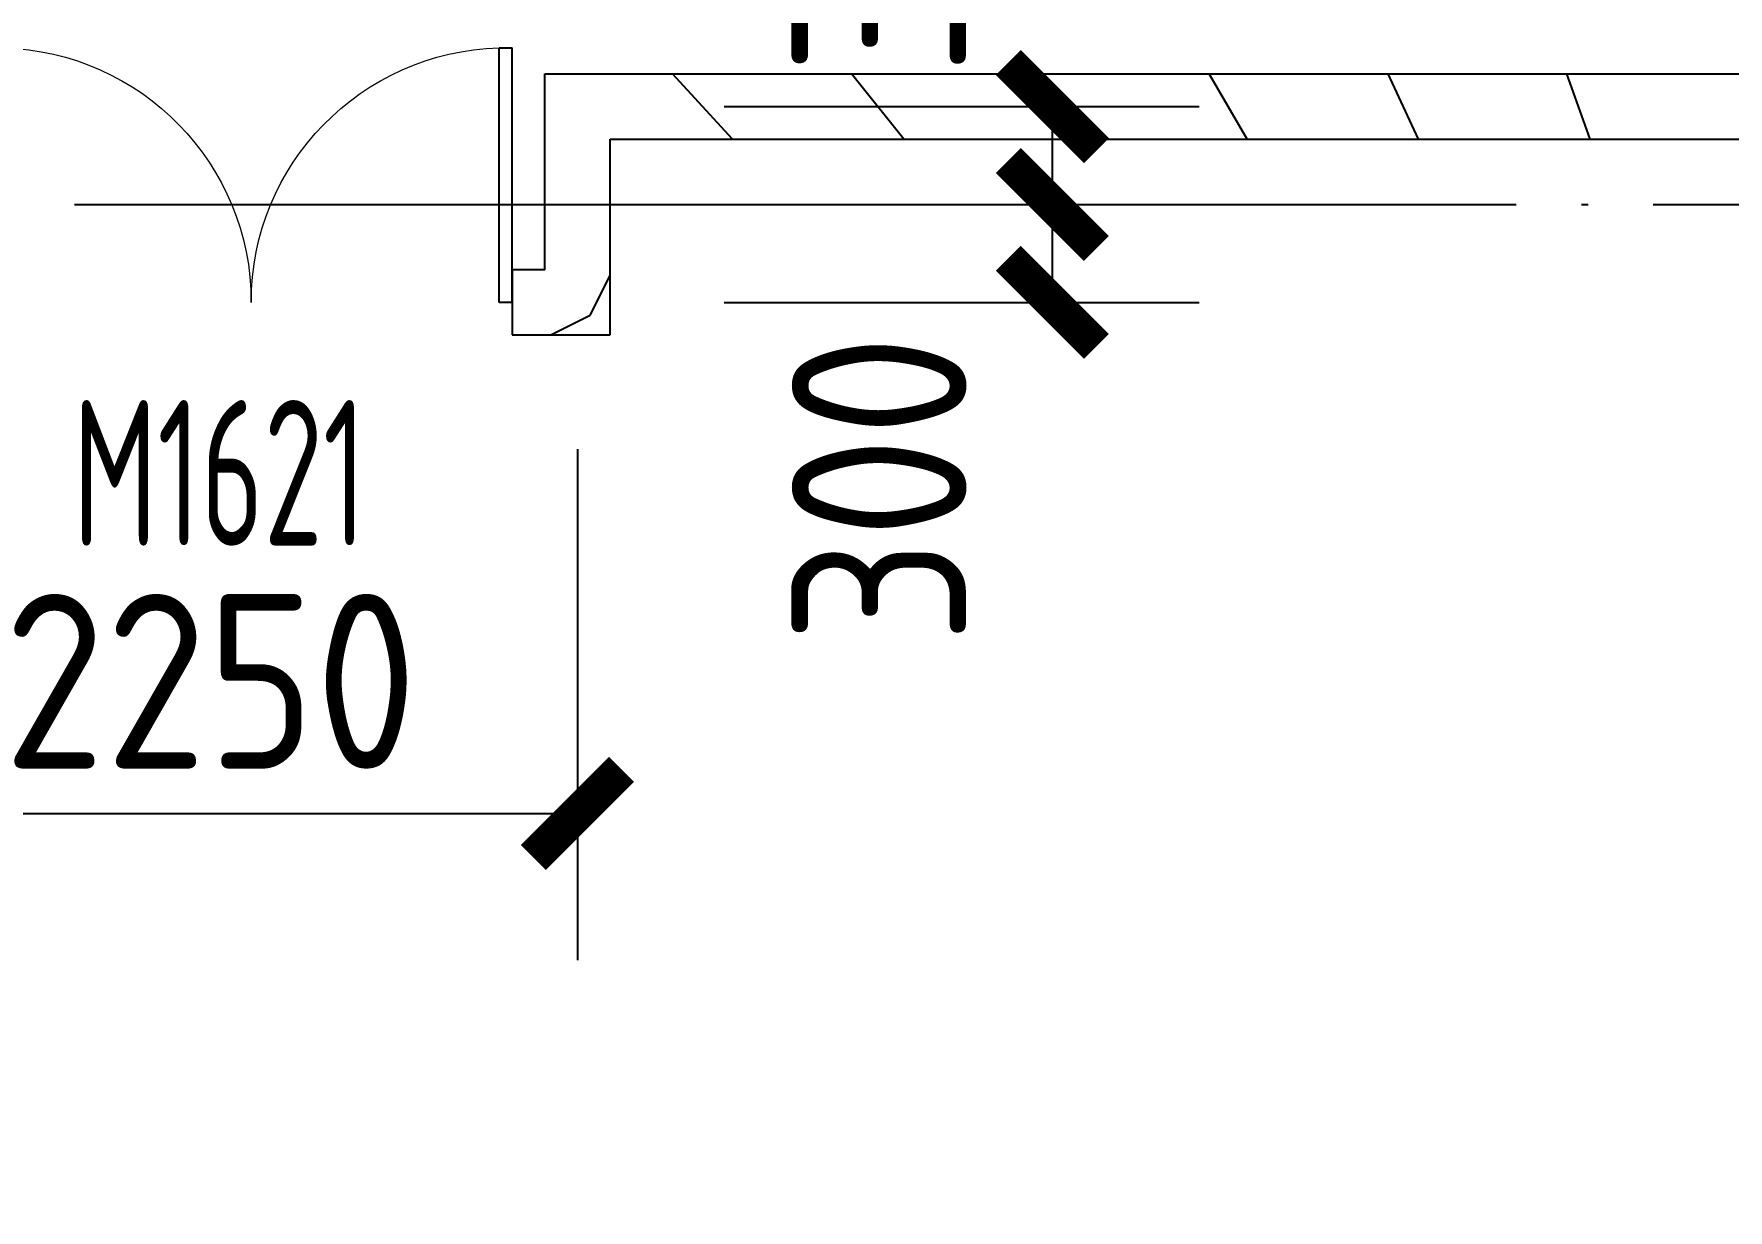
# Model space of a CAD drawing. Header units: inches. Extents: x 0 to 1813292486, y 0 to 3473589894.
# Drawn here: x 600616920 to 600622113, y 3473284935 to 3473288541 of the extents above; entities that cross this region are included whole.
import ezdxf

# ---------------------------------------------------------------- set-up
doc = ezdxf.new("R2010")
doc.units = ezdxf.units.IN
doc.header["$LTSCALE"] = 1000
doc.header["$MEASUREMENT"] = 0
doc.linetypes.add('AX-MALL-GIRD-200$0$DOTE', pattern=[2.4200000000000004, 2, -0.2, 0.02, -0.2])
for name, color, linetype in [('A-Anno-Note', 241, 'Continuous'), ('AX-MALL-DIM-P02$0$A-Anno-Dims', 3, 'Continuous'), ('AX-MALL-DIM-P02$0$A-Detl-Thin', 131, 'Continuous'), ('AX-MALL-GIRD-200$0$A-Grid', 222, 'AX-MALL-GIRD-200$0$DOTE'), ('AX-MALL-P02-200$0$A-Anno-Note', 241, 'Continuous'), ('AX-MALL-WALL-P02$0$A-Anno-Note', 241, 'Continuous'), ('AX-MALL-WALL-P02-QT$0$A-Wall', 2, 'Continuous'), ('AX-MALL-WALL-P02-QT$0$A-Wall-Patt', 13, 'Continuous'), ('AX-MALL-WALL-P02-QT$0$A-Wind', 4, 'Continuous'), ('AX-MALL-WORD-P02$0$A-Wind-Iden', 11, 'Continuous'), ('AX-MALL-ZTKD-P02$0$A-Anno-Note', 241, 'Continuous')]:
    doc.layers.add(name, color=color, linetype=linetype)
doc.styles.add('AX-MALL-DIM-P02$0$_TCH_DIM_T3', font='gbenor.shx')
doc.styles.add('AX-MALL-WORD-P02$0$_TCH_WINDOW', font='gbenor.shx', dxfattribs={"bigfont": 'gbcbig.shx'})
doc.dimstyles.new('AX-MALL-DIM-P02$0$_TCH_ARCH&&180', dxfattribs={"dimtxt": 535.5, "dimasz": 270, "dimexe": 450, "dimexo": 450, "dimgap": 137.25, "dimtad": 1, "dimdec": 0, "dimzin": 0, "dimdsep": 46, "dimtxsty": 'AX-MALL-DIM-P02$0$_TCH_DIM_T3', "dimblk": 'AX-MALL-DIM-P02$0$_ArchTick', "dimcen": 0.09, "dimclrt": 7, "dimazin": 2, "dimtfac": 1, "dimtdec": 0, "dimtix": 1, "dimtmove": 2, "dimatfit": 3, "dimfxl": 500, "dimtolj": 1, "dimtzin": 0, "dimarcsym": 0})
pattern_1 = [(45, (0, 359.0227), (-353.55353201463, 353.55353201463), [])]

# ---------------------------------------------------------------- blocks, each defined once
blk = doc.blocks.new('AX-MALL-WORD-P02')
at = {"layer": 'AX-MALL-WORD-P02$0$A-Wind-Iden', "style": 'AX-MALL-WORD-P02$0$_TCH_WINDOW', "width": 0.7}
blk.add_text('M1621', height=446.25, rotation=339.5681612302259, dxfattribs=at).set_placement((600444104.4349046, 3473129102.150083))
blk = doc.blocks.new('AX-MALL-GIRD-200')
at = {"layer": 'AX-MALL-GIRD-200$0$A-Grid'}
blk.add_line((600244912.440112, 3473204422.954183), (600602808.4442104, 3473071096.1909), dxfattribs=at)
blk = doc.blocks.new('AX-MALL-WALL-P02-QT$0$$DorLib2D$00000002')
for p, q in [((-0.5, -5.684341886080802e-17), (-0.5000000000000007, 0.4875)), ((-0.4750000000000007, 0.4875), (-0.5000000000000007, 0.4875)), ((-0.475, -2.842170943040401e-17), (-0.4750000000000007, 0.4875)), ((0.475, -2.842170943040401e-17), (0.4750000000000007, 0.4875)), ((0.4750000000000007, 0.4875), (0.5000000000000007, 0.4875)), ((0.5, -5.684341886080802e-17), (0.5000000000000007, 0.4875)), ((-0.5, -5.684341886080802e-17), (-0.475, -2.842170943040401e-17)), ((0.5, -5.684341886080802e-17), (0.475, -2.842170943040401e-17))]:
    blk.add_line(p, q)
at = {"lineweight": 13}
for centre, start, end in [((-0.4875, -4.263256414560601e-17), 0, 88.53071641864632), ((0.4875, -4.263256414560601e-17), 91.4692835813537, 180)]:
    blk.add_arc(centre, 0.4875, start, end, dxfattribs=at)
blk = doc.blocks.new('AX-MALL-WALL-P02-QT')
at = {"layer": 'AX-MALL-WALL-P02-QT$0$A-Wall-Patt'}
h = blk.add_hatch(dxfattribs=at)
h.set_pattern_fill('普通砖', color=256, scale=200, style=0)
h.set_pattern_definition(pattern_1)
h.paths.add_polyline_path([(600445756.0147529, 3473129389.402176), (600445873.6138161, 3473129132.16598), (600446083.0695148, 3473129694.418868), (600445965.4704516, 3473129951.655064)])
h = blk.add_hatch(dxfattribs=at)
h.set_pattern_fill('普通砖', color=256, scale=200, style=0)
h.set_pattern_definition(pattern_1)
h.paths.add_polyline_path([(600445965.4704516, 3473129951.655064), (600446083.0695148, 3473129694.418868), (600452642.6865413, 3473127250.769045), (600452759.6682113, 3473127278.332304), (600452806.2139223, 3473127403.277391)])
h = blk.add_hatch(dxfattribs=at)
h.set_pattern_fill('普通砖', color=256, scale=200, style=0)
h.set_pattern_definition(pattern_1)
h.paths.add_polyline_path([(600445756.0147529, 3473129389.402176), (600445662.3059367, 3473129424.31146), (600445592.4873705, 3473129236.89383), (600445873.6138161, 3473129132.16598)])
at = {"layer": 'AX-MALL-WALL-P02-QT$0$A-Wall'}
for p, q in [((600445756.0147529, 3473129389.402176), (600445965.4704516, 3473129951.655064)), ((600445965.4704516, 3473129951.655064), (600452806.2139223, 3473127403.277391)), ((600445873.6138161, 3473129132.16598), (600446083.0695148, 3473129694.418868)), ((600446083.0695148, 3473129694.418868), (600452642.6865413, 3473127250.769045)), ((600445662.3059367, 3473129424.31146), (600445592.4873705, 3473129236.89383)), ((600445756.0147529, 3473129389.402176), (600445662.3059367, 3473129424.31146)), ((600445592.4873705, 3473129236.89383), (600445873.6138161, 3473129132.16598))]:
    blk.add_line(p, q, dxfattribs=at)
at = {"layer": 'AX-MALL-WALL-P02-QT$0$A-Wind'}
blk.add_blockref('AX-MALL-GIRD-200', (0, 0), dxfattribs=at)
at = {"layer": 'AX-MALL-WALL-P02-QT$0$A-Wind', "xscale": -1600, "yscale": 1600, "zscale": 200, "rotation": 339.5681613298677}
blk.add_blockref('AX-MALL-WALL-P02-QT$0$$DorLib2D$00000002', (600444877.7261362, 3473129609.87691), dxfattribs=at)
blk = doc.blocks.new('AX-MALL-WALL-P02')
at = {"layer": 'AX-MALL-WALL-P02$0$A-Anno-Note'}
blk.add_blockref('AX-MALL-WORD-P02', (0, 0), dxfattribs=at)
blk.add_blockref('AX-MALL-WALL-P02-QT', (0, 0), dxfattribs=at)
blk = doc.blocks.new('AX-MALL-ZTKD-P02')
at = {"layer": 'AX-MALL-ZTKD-P02$0$A-Anno-Note'}
blk.add_blockref('AX-MALL-GIRD-200', (0, 0), dxfattribs=at)
blk = doc.blocks.new('AX-MALL-DIM-P02$0$_ArchTick')
at = {"color": 0, "linetype": 'ByBlock', "const_width": 0.4}
blk.add_lwpolyline([(-0.5, -0.5), (0.5, 0.5)], dxfattribs=at)
blk = doc.blocks.new('*D1587')
at = {"layer": 'AX-MALL-DIM-P02$0$A-Anno-Dims', "color": 0, "lineweight": -2, "transparency": 16777216}
for p, q in [((600446341.2317992, 3473129384.818747), (600447705.6588279, 3473128876.52964)), ((600446236.504287, 3473129103.693208), (600447600.9313155, 3473128595.404102)), ((600447179.2416496, 3473128752.495877), (600447283.969162, 3473129033.621415))]:
    blk.add_line(p, q, dxfattribs=at)
at = {"layer": 'AX-MALL-DIM-P02$0$A-Anno-Dims', "color": 0, "lineweight": -2, "transparency": 16777216, "xscale": 270, "yscale": 270, "zscale": 270}
for p, rotation in [((600447283.969162, 3473129033.621415), 69.5681612543283), ((600447179.2416496, 3473128752.495877), 249.5681612543283)]:
    blk.add_blockref('AX-MALL-DIM-P02$0$_ArchTick', p, dxfattribs=dict(at, rotation=rotation))
at = {"layer": 'AX-MALL-DIM-P02$0$A-Anno-Dims', "color": 7, "transparency": 16777216, "insert": (600446481.9841982, 3473128401.896606), "char_height": 535.5, "attachment_point": 5, "rotation": 69.5681612543283, "style": 'AX-MALL-DIM-P02$0$_TCH_DIM_T3'}
blk.add_mtext('\\A1;300', dxfattribs=at)
blk = doc.blocks.new('*D1588')
at = {"layer": 'AX-MALL-DIM-P02$0$A-Anno-Dims', "color": 0, "lineweight": -2, "transparency": 16777216}
for p, q in [((600446445.9596494, 3473129665.945191), (600447810.3866779, 3473129157.656085)), ((600446341.2317991, 3473129384.818746), (600447705.6588277, 3473128876.52964)), ((600447283.9691617, 3473129033.621415), (600447388.697012, 3473129314.74786))]:
    blk.add_line(p, q, dxfattribs=at)
at = {"layer": 'AX-MALL-DIM-P02$0$A-Anno-Dims', "color": 0, "lineweight": -2, "transparency": 16777216, "xscale": 270, "yscale": 270, "zscale": 270}
for p, rotation in [((600447388.697012, 3473129314.74786), 69.56816126912126), ((600447283.9691617, 3473129033.621415), 249.5681612691213)]:
    blk.add_blockref('AX-MALL-DIM-P02$0$_ArchTick', p, dxfattribs=dict(at, rotation=rotation))
at = {"layer": 'AX-MALL-DIM-P02$0$A-Anno-Dims', "color": 7, "transparency": 16777216, "insert": (600447090.7668517, 3473130036.08372), "char_height": 535.5, "attachment_point": 5, "rotation": 69.56816126912126, "style": 'AX-MALL-DIM-P02$0$_TCH_DIM_T3'}
blk.add_mtext('\\A1;300', dxfattribs=at)
blk = doc.blocks.new('*D1589')
at = {"layer": 'AX-MALL-DIM-P02$0$A-Anno-Dims', "color": 0, "lineweight": -2, "transparency": 16777216}
for p, q in [((600443549.2745169, 3473129624.554187), (600443002.3858708, 3473128156.512389)), ((600445657.7228472, 3473128839.095316), (600445110.8342011, 3473127371.053518)), ((600443159.477645, 3473128578.202055), (600445267.9259753, 3473127792.743185))]:
    blk.add_line(p, q, dxfattribs=at)
at = {"layer": 'AX-MALL-DIM-P02$0$A-Anno-Dims', "color": 0, "lineweight": -2, "transparency": 16777216, "xscale": 270, "yscale": 270, "zscale": 270}
for p, rotation in [((600443159.477645, 3473128578.202055), 159.5681613304811), ((600445267.9259753, 3473127792.743185), 339.5681613304811)]:
    blk.add_blockref('AX-MALL-DIM-P02$0$_ArchTick', p, dxfattribs=dict(at, rotation=rotation))
at = {"layer": 'AX-MALL-DIM-P02$0$A-Anno-Dims', "color": 7, "transparency": 16777216, "insert": (600444355.0844069, 3473128564.993319), "char_height": 535.5, "attachment_point": 5, "rotation": 339.56816133048113, "style": 'AX-MALL-DIM-P02$0$_TCH_DIM_T3'}
blk.add_mtext('\\A1;2250', dxfattribs=at)
blk = doc.blocks.new('AX-MALL-DIM-P02')
at = {"layer": 'AX-MALL-DIM-P02$0$A-Detl-Thin'}
blk.add_blockref('AX-MALL-ZTKD-P02', (-2.384185791015625e-06, 9.5367431640625e-07), dxfattribs=at)
at = {"layer": 'AX-MALL-DIM-P02$0$A-Anno-Dims'}
for base, p1, p2, angle, picture, middle in [((600447388.697012, 3473129314.74786), (600445919.5421333, 3473129541.910521), (600446024.2699835, 3473129823.036966), 69.56816123732966, '*D1588', (600447090.7668517, 3473130036.08372)), ((600447283.969162, 3473129033.621415), (600445814.8146212, 3473129260.784983), (600445919.5421335, 3473129541.910521), 69.5681612543283, '*D1587', (600446481.9841982, 3473128401.896606))]:
    dim = blk.add_linear_dim(base=base, p1=p1, p2=p2, angle=angle, dimstyle='AX-MALL-DIM-P02$0$_TCH_ARCH&&180', dxfattribs=at)
    dim.commit()
    dim.dimension.update_dxf_attribs({"geometry": picture, "text_midpoint": middle, "dimtype": 129})
dim = blk.add_aligned_dim(p1=(600443706.366291, 3473130046.243854), p2=(600445814.8146213, 3473129260.784983), distance=-1566.5994740657172, dimstyle='AX-MALL-DIM-P02$0$_TCH_ARCH&&180', dxfattribs=at)
dim.commit()
dim.dimension.update_dxf_attribs({"geometry": '*D1589', "text_midpoint": (600444355.0844069, 3473128564.993319)})
blk = doc.blocks.new('AX-MALL-P02-200')
at = {"layer": 'AX-MALL-P02-200$0$A-Anno-Note'}
blk.add_blockref('AX-MALL-WALL-P02', (0, 0), dxfattribs=at)
blk.add_blockref('AX-MALL-DIM-P02', (0, 0), dxfattribs=at)

msp = doc.modelspace()

# ---------------------------------------------------------------- block references
at = {"layer": 'A-Anno-Note', "rotation": 20.43183869077545}
msp.add_blockref('AX-MALL-P02-200', (1250392458.527329, 9048125.682563305), dxfattribs=at)

doc.saveas('drawing.dxf')
